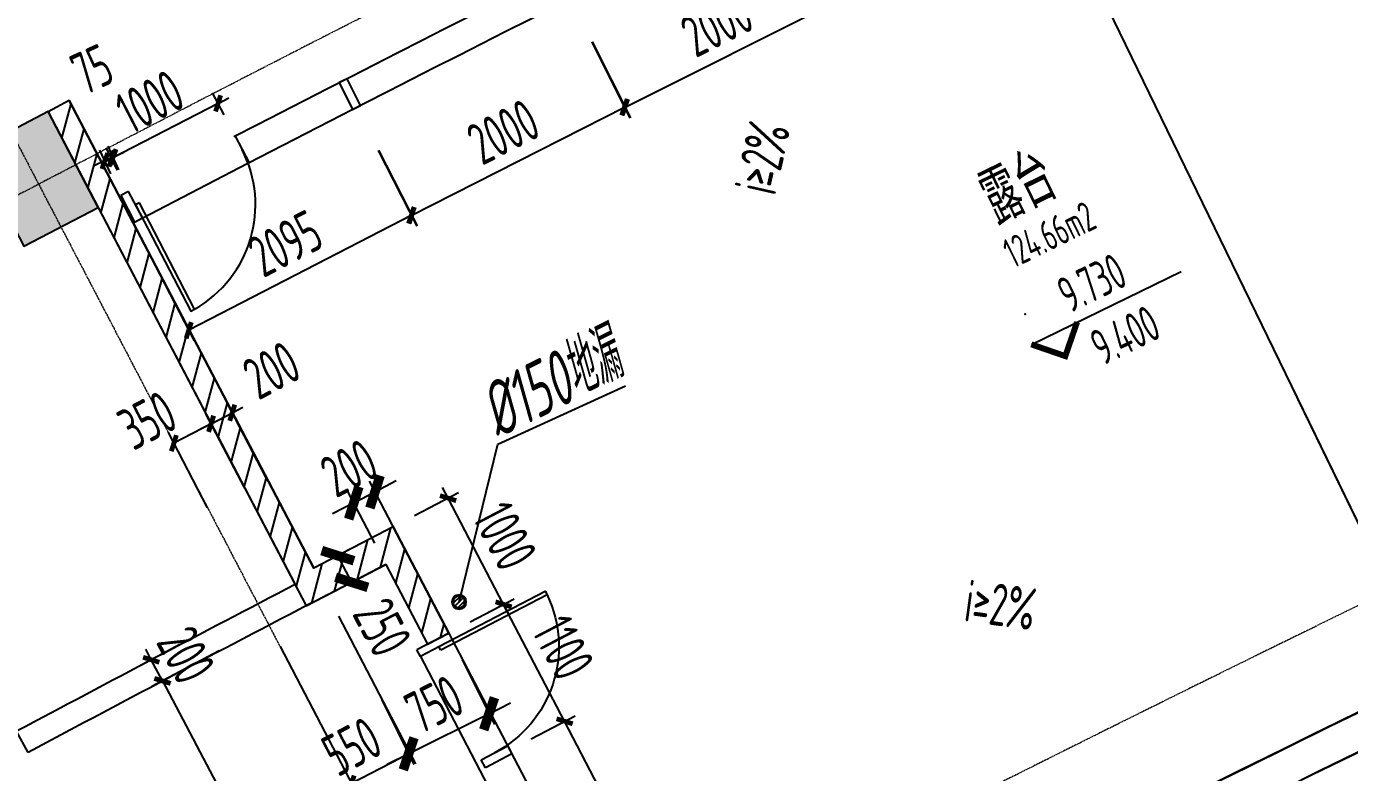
# Model space of a CAD drawing. Header units: millimetres. Extents: x 0 to 12110233, y -6694180 to 0.
# Drawn here: x 11638928 to 11649967, y -6431678 to -6425457 of the extents above; entities that cross this region are included whole.
import ezdxf
from ezdxf.enums import TextEntityAlignment as Align

# ---------------------------------------------------------------- set-up
doc = ezdxf.new("R2010")
doc.units = ezdxf.units.MM
doc.header["$LTSCALE"] = 10
doc.linetypes.add('A1-RG-AXIS-3~4F$0$CENTER', pattern=[50.8, 31.75, -6.35, 6.35, -6.35])
for name, color, linetype in [('A1-RD-3F$0$A-DIMS-1：100', 1, 'Continuous'), ('A1-RD-3F$0$A-DOOR', 32, 'Continuous'), ('A1-RD-3F$0$A-GLAX', 140, 'Continuous'), ('A1-RD-3F$0$A-GLAZ', 140, 'Continuous'), ('A1-RD-3F$0$A-louban', 5, 'Continuous'), ('A1-RG-AXIS-3~4F$0$A-COLU-HATH', 8, 'Continuous'), ('A1-RG-AXIS-3~4F$0$A-COLUMN', 7, 'Continuous'), ('A1-RG-AXIS-3~4F$0$A2-RG-AXIS-150$0$A-DIMS-100', 1, 'Continuous'), ('A1-RI-F3$0$0P-DR-E', 210, 'Continuous'), ('A1-RI-F3$0$A-DIMS-1：100', 1, 'Continuous'), ('A1-RI-F3$0$A-DOOR', 32, 'Continuous'), ('A1-RI-F3$0$A-EVAC1', 5, 'Continuous'), ('A1-RI-F3$0$A-GLAX', 140, 'Continuous'), ('A1-RI-F3$0$A-HATH', 8, 'Continuous'), ('A1-RI-F3$0$A-SYMB', 4, 'Continuous'), ('A1-RI-F3$0$A-SYMB-AREA', 4, 'Continuous'), ('A1-RI-F3$0$A-SYMB-NAME', 4, 'Continuous'), ('A1-RI-F3$0$A-SYMB-STRS', 1, 'Continuous'), ('A1-RI-F3$0$A-TEXT', 4, 'Continuous'), ('A1-RI-F3$0$A-TEXT1', 4, 'Continuous'), ('A1-RI-F3$0$A-WALL', 7, 'Continuous'), ('A1-RI-F3$0$A1-RI-F3$0$A-DETL-PEN1', 245, 'Continuous'), ('A1-RI-F3$0$A1-RI-F3$0$A-DETL-PEN2', 233, 'Continuous'), ('A1-RI-F3$0$Crescent canopy$0$A-DETL-PEN1', 245, 'Continuous'), ('A1-RI-F3$0$Crescent canopy$0$A-DETL-PEN2', 233, 'Continuous')]:
    doc.layers.add(name, color=color, linetype=linetype)
doc.layers.add('A1-RG-AXIS-3~4F$0$A-GRID', color=1, linetype='A1-RG-AXIS-3~4F$0$CENTER', lineweight=9)
doc.layers.add('A1-RI-F3$0$A-X-PLOT', color=7, linetype='Continuous', plot=False)
doc.styles.add('A1-RD-3F$0$XD2008', font='xd-hzs.shx', dxfattribs={"width": 0.7, "bigfont": 'xd-hztxt.shx'})
doc.styles.add('A1-RG-AXIS-3~4F$0$A2-RG-AXIS-150$0$XD2008', font='romans.shx', dxfattribs={"width": 0.7})
doc.styles.add('A1-RI-F3$0$ECADI', font='gbeitc.shx', dxfattribs={"width": 0.7, "bigfont": 'gbcbig.shx'})
doc.styles.add('A1-RI-F3$0$XD2008', font='xd-hzs.shx', dxfattribs={"width": 0.7, "bigfont": 'xd-hztxt.shx'})
doc.dimstyles.new('A1-RD-3F$0$XD100$0', dxfattribs={"dimscale": 100, "dimtxt": 3.5, "dimasz": 1, "dimexe": 1, "dimexo": 2, "dimgap": 1, "dimtad": 1, "dimdec": 0, "dimdsep": 46, "dimtxsty": 'A1-RD-3F$0$XD2008', "dimblk1": 'A1-RD-3F$0$_ArchTick', "dimblk2": 'A1-RD-3F$0$_ArchTick', "dimsah": 1, "dimcen": 2.5, "dimclrd": 1, "dimclre": 1, "dimclrt": 4, "dimaunit": 1, "dimadec": 0, "dimazin": 0, "dimtfac": 1, "dimtdec": 0, "dimtix": 1, "dimtmove": 2, "dimatfit": 3, "dimfxl": 0, "dimtolj": 1, "dimtzin": 0, "dimarcsym": 0})
doc.dimstyles.new('A1-RG-AXIS-3~4F$0$A2-RG-AXIS-150$0$XD100', dxfattribs={"dimscale": 100, "dimtxt": 5.5, "dimasz": 1.5, "dimexe": 1, "dimexo": 2, "dimgap": 0.5, "dimtad": 1, "dimdec": 0, "dimdsep": 46, "dimtxsty": 'A1-RG-AXIS-3~4F$0$A2-RG-AXIS-150$0$XD2008', "dimblk": 'A1-RG-AXIS-3~4F$0$A2-RG-AXIS-150$0$_ArchTick', "dimcen": 2.5, "dimclrt": 4, "dimaunit": 1, "dimadec": 3, "dimazin": 0, "dimtfac": 1, "dimtdec": 0, "dimtix": 1, "dimtmove": 0, "dimatfit": 3, "dimfxl": 0, "dimtolj": 1, "dimtzin": 0, "dimarcsym": 0})
doc.dimstyles.new('A1-RI-F3$0$XD100$0', dxfattribs={"dimscale": 100, "dimtxt": 3.5, "dimasz": 2, "dimexe": 1, "dimexo": 2, "dimgap": 1, "dimtad": 1, "dimdec": 0, "dimdsep": 46, "dimtxsty": 'A1-RI-F3$0$XD2008', "dimblk1": 'A1-RI-F3$0$_ArchTick', "dimblk2": 'A1-RI-F3$0$_ArchTick', "dimsah": 1, "dimcen": 2.5, "dimclrd": 1, "dimclre": 1, "dimclrt": 4, "dimaunit": 1, "dimadec": 0, "dimazin": 0, "dimtfac": 1, "dimtdec": 0, "dimtix": 1, "dimtmove": 2, "dimatfit": 3, "dimfxl": 0, "dimtolj": 1, "dimtzin": 0, "dimarcsym": 0})

# ---------------------------------------------------------------- blocks, each defined once
blk = doc.blocks.new('A1-RD-3F$0$chuangkuang')
at = {"linetype": 'ByBlock'}
for p, q in [((11593433, -6456040), (11593631, -6455887)), ((11593677, -6455946), (11593479, -6456099)), ((11593631, -6455887), (11593677, -6455946)), ((11593479, -6456099), (11593433, -6456040))]:
    blk.add_line(p, q, dxfattribs=at)
blk = doc.blocks.new('A1-RD-3F$0$_ArchTick')
at = {"color": 0, "linetype": 'ByBlock', "const_width": 0.4}
blk.add_lwpolyline([(-0.5, -0.5), (0.5, 0.5)], dxfattribs=at)
blk = doc.blocks.new('*D614')
at = {"layer": 'A1-RD-3F$0$A-DIMS-1：100', "color": 1, "linetype": 'ByBlock', "lineweight": -2}
for p, q in [((11643138, -6431397), (11643507, -6431205)), ((11644391, -6433112), (11643418, -6431251)), ((11644111, -6433259), (11644479, -6433066))]:
    blk.add_line(p, q, dxfattribs=at)
at = {"layer": 'A1-RD-3F$0$A-DIMS-1：100', "color": 1, "linetype": 'ByBlock', "lineweight": -2, "xscale": 100, "yscale": 100, "zscale": 100}
for p, rotation in [((11643418, -6431251), 117.5840627121369), ((11644391, -6433112), 297.5840627121369)]:
    blk.add_blockref('A1-RD-3F$0$_ArchTick', p, dxfattribs=dict(at, rotation=rotation))
at = {"layer": 'A1-RD-3F$0$A-DIMS-1：100', "color": 4, "linetype": 'ByBlock', "insert": (11644148, -6432054), "char_height": 350, "attachment_point": 5, "rotation": 297.5841, "style": 'A1-RD-3F$0$XD2008'}
blk.add_mtext('\\A1;2100', dxfattribs=at)
blk = doc.blocks.new('A1-RD-3F$0$A-X-D2-60$0$d1000')
at = {"layer": 'A1-RD-3F$0$A-DOOR'}
blk.add_lwpolyline([(1257258, 175907), (1257258, 175942), (1256258, 175942), (1256258, 175907)], close=True, dxfattribs=at)
blk.add_arc((1257258, 175942), 1000, 182.0058, 269.9549, dxfattribs=at)
blk = doc.blocks.new('*D596')
at = {"layer": 'A1-RD-3F$0$A-DIMS-1：100', "color": 1, "linetype": 'ByBlock', "lineweight": -2}
for p, q in [((11642629, -6430422), (11642998, -6430230)), ((11643418, -6431251), (11642909, -6430276)), ((11643138, -6431397), (11643507, -6431205))]:
    blk.add_line(p, q, dxfattribs=at)
at = {"layer": 'A1-RD-3F$0$A-DIMS-1：100', "color": 1, "linetype": 'ByBlock', "lineweight": -2, "xscale": 100, "yscale": 100, "zscale": 100}
for p, rotation in [((11642909, -6430276), 117.5837927555243), ((11643418, -6431251), 297.5837927555243)]:
    blk.add_blockref('A1-RD-3F$0$_ArchTick', p, dxfattribs=dict(at, rotation=rotation))
at = {"layer": 'A1-RD-3F$0$A-DIMS-1：100', "color": 4, "linetype": 'ByBlock', "insert": (11643407, -6430636), "char_height": 350, "attachment_point": 5, "rotation": 297.5838, "style": 'A1-RD-3F$0$XD2008'}
blk.add_mtext('\\A1;1100', dxfattribs=at)
blk = doc.blocks.new('*D681')
at = {"layer": 'A1-RD-3F$0$A-DIMS-1：100', "color": 1, "linetype": 'ByBlock', "lineweight": -2}
for p, q in [((11642166, -6429536), (11642534, -6429344)), ((11642446, -6429390), (11642400, -6429301)), ((11642909, -6430276), (11642446, -6429390)), ((11642629, -6430422), (11642998, -6430230)), ((11642909, -6430276), (11642955, -6430365))]:
    blk.add_line(p, q, dxfattribs=at)
at = {"layer": 'A1-RD-3F$0$A-DIMS-1：100', "color": 1, "linetype": 'ByBlock', "lineweight": -2, "xscale": 100, "yscale": 100, "zscale": 100}
for p, rotation in [((11642446, -6429390), 297.5834157066719), ((11642909, -6430276), 117.5834157066719)]:
    blk.add_blockref('A1-RD-3F$0$_ArchTick', p, dxfattribs=dict(at, rotation=rotation))
at = {"layer": 'A1-RD-3F$0$A-DIMS-1：100', "color": 4, "linetype": 'ByBlock', "insert": (11642921, -6429706), "char_height": 350, "attachment_point": 5, "rotation": 297.5834, "style": 'A1-RD-3F$0$XD2008'}
blk.add_mtext('\\A1;1000', dxfattribs=at)
blk = doc.blocks.new('A1-RI-F3$0$A-X-D2-60$0$d1000')
at = {"layer": 'A1-RI-F3$0$A-DOOR'}
blk.add_lwpolyline([(1257258, 175907), (1257258, 175942), (1256258, 175942), (1256258, 175907)], close=True, dxfattribs=at)
blk.add_arc((1257258, 175942), 1000, 182.0058, 269.9549, dxfattribs=at)
blk = doc.blocks.new('A1-RI-F3$0$5erhfh')
at = {"layer": 'A1-RI-F3$0$A-SYMB-AREA', "style": 'A1-RI-F3$0$ECADI', "width": 0.7}
blk.add_attdef('340M2', text='', height=2.5, dxfattribs=at).set_placement((0, 1.25), align=Align.MIDDLE_LEFT)
at = {"layer": 'A1-RI-F3$0$A-SYMB-NAME', "style": 'A1-RI-F3$0$ECADI', "width": 0.7}
blk.add_attdef('CHINESENAME', (-12.29, 3.09), '', height=4.5, dxfattribs=at)
blk = doc.blocks.new('A1-RI-F3$0$ECADI-TAG-HGHT（国标）')
at = {"color": 1}
blk.add_line((-2.12, 2.12), (11.77, 2.12), dxfattribs=at)
at = {"color": 1, "const_width": 0.5}
blk.add_lwpolyline([(-2.12, 2.12), (0, 0), (2.12, 2.12)], dxfattribs=at)
at = {"color": 1}
blk.add_point((-1.48, 4.6), dxfattribs=at)
at = {"style": 'A1-RI-F3$0$XD2008', "width": 0.7}
blk.add_attdef('FL', text='', height=3, dxfattribs=at).set_placement((-2.69, 2.97), align=Align.RIGHT)
for tag, p in [('F.F.L.', (2.28, 2.97)), ('T.O.S.', (2.28, -1.1))]:
    blk.add_attdef(tag, p, '', height=3, dxfattribs=at)
blk = doc.blocks.new('A1-RI-F3$0$_ArchTick')
at = {"color": 0, "linetype": 'ByBlock', "const_width": 0.4}
blk.add_lwpolyline([(-0.5, -0.5), (0.5, 0.5)], dxfattribs=at)
blk = doc.blocks.new('*D246')
at = {"layer": 'A1-RI-F3$0$A-DIMS-1：100', "color": 1, "linetype": 'ByBlock', "lineweight": -2}
for p, q in [((11641532, -6430374), (11642175, -6431605)), ((11641044, -6430628), (11641687, -6431860)), ((11642129, -6431516), (11641641, -6431771))]:
    blk.add_line(p, q, dxfattribs=at)
at = {"layer": 'A1-RI-F3$0$A-DIMS-1：100', "color": 1, "linetype": 'ByBlock', "lineweight": -2, "xscale": 100, "yscale": 100, "zscale": 100}
for p, rotation in [((11642129, -6431516), 27.58412338686174), ((11641641, -6431771), 207.5841233868617)]:
    blk.add_blockref('A1-RI-F3$0$_ArchTick', p, dxfattribs=dict(at, rotation=rotation))
at = {"layer": 'A1-RI-F3$0$A-DIMS-1：100', "color": 4, "linetype": 'ByBlock', "insert": (11641643, -6431461), "char_height": 350, "attachment_point": 5, "rotation": 27.5841, "style": 'A1-RI-F3$0$XD2008'}
blk.add_mtext('\\A1;550', dxfattribs=at)
blk = doc.blocks.new('*D247')
at = {"layer": 'A1-RI-F3$0$A-DIMS-1：100', "color": 1, "linetype": 'ByBlock', "lineweight": -2}
for p, q in [((11640749, -6429308), (11640422, -6428682)), ((11640468, -6428770), (11640645, -6428678)), ((11640926, -6429215), (11640599, -6428589)), ((11640645, -6428678), (11640734, -6428631)), ((11640468, -6428770), (11640379, -6428816))]:
    blk.add_line(p, q, dxfattribs=at)
at = {"layer": 'A1-RI-F3$0$A-DIMS-1：100', "color": 1, "linetype": 'ByBlock', "lineweight": -2, "xscale": 100, "yscale": 100, "zscale": 100}
for p, rotation in [((11640645, -6428678), 207.5841233870957), ((11640468, -6428770), 27.58412338709572)]:
    blk.add_blockref('A1-RI-F3$0$_ArchTick', p, dxfattribs=dict(at, rotation=rotation))
at = {"layer": 'A1-RI-F3$0$A-DIMS-1：100', "color": 4, "linetype": 'ByBlock', "insert": (11640973, -6428323), "char_height": 350, "attachment_point": 5, "rotation": 27.5841, "style": 'A1-RI-F3$0$XD2008'}
blk.add_mtext('\\A1;200', dxfattribs=at)
blk = doc.blocks.new('*D248')
at = {"layer": 'A1-RI-F3$0$A-DIMS-1：100', "color": 1, "linetype": 'ByBlock', "lineweight": -2}
for p, q in [((11640749, -6429308), (11640422, -6428681)), ((11640469, -6428770), (11640158, -6428932)), ((11640439, -6429470), (11640112, -6428843))]:
    blk.add_line(p, q, dxfattribs=at)
at = {"layer": 'A1-RI-F3$0$A-DIMS-1：100', "color": 1, "linetype": 'ByBlock', "lineweight": -2, "xscale": 100, "yscale": 100, "zscale": 100}
for p, rotation in [((11640469, -6428770), 27.55044827784491), ((11640158, -6428932), 207.5504482778449)]:
    blk.add_blockref('A1-RI-F3$0$_ArchTick', p, dxfattribs=dict(at, rotation=rotation))
at = {"layer": 'A1-RI-F3$0$A-DIMS-1：100', "color": 4, "linetype": 'ByBlock', "insert": (11639936, -6428741), "char_height": 350, "attachment_point": 5, "rotation": 27.5504, "style": 'A1-RI-F3$0$XD2008'}
blk.add_mtext('\\A1;350', dxfattribs=at)
blk = doc.blocks.new('*D268')
at = {"layer": 'A1-RI-F3$0$A-DIMS-1：100', "color": 1, "linetype": 'ByBlock', "lineweight": -2}
for p, q in [((11640537, -6430664), (11639975, -6430961)), ((11640063, -6430914), (11641907, -6434407)), ((11642382, -6434157), (11641819, -6434454))]:
    blk.add_line(p, q, dxfattribs=at)
at = {"layer": 'A1-RI-F3$0$A-DIMS-1：100', "color": 1, "linetype": 'ByBlock', "lineweight": -2, "xscale": 100, "yscale": 100, "zscale": 100}
for p, rotation in [((11640063, -6430914), 117.8380140557214), ((11641907, -6434407), 297.8380140557214)]:
    blk.add_blockref('A1-RI-F3$0$_ArchTick', p, dxfattribs=dict(at, rotation=rotation))
at = {"layer": 'A1-RI-F3$0$A-DIMS-1：100', "color": 4, "linetype": 'ByBlock', "insert": (11641228, -6432532), "char_height": 350, "attachment_point": 5, "rotation": 297.838, "style": 'A1-RI-F3$0$XD2008'}
blk.add_mtext('\\A1;3950', dxfattribs=at)
blk = doc.blocks.new('*D269')
at = {"layer": 'A1-RI-F3$0$A-DIMS-1：100', "color": 1, "linetype": 'ByBlock', "lineweight": -2}
for p, q in [((11640207, -6430612), (11639881, -6430785)), ((11639969, -6430738), (11639923, -6430650)), ((11640063, -6430915), (11639969, -6430738)), ((11640301, -6430789), (11639975, -6430962)), ((11640063, -6430915), (11640110, -6431003))]:
    blk.add_line(p, q, dxfattribs=at)
at = {"layer": 'A1-RI-F3$0$A-DIMS-1：100', "color": 1, "linetype": 'ByBlock', "lineweight": -2, "xscale": 100, "yscale": 100, "zscale": 100}
for p, rotation in [((11639969, -6430738), 297.8895704363046), ((11640063, -6430915), 117.8895704363046)]:
    blk.add_blockref('A1-RI-F3$0$_ArchTick', p, dxfattribs=dict(at, rotation=rotation))
at = {"layer": 'A1-RI-F3$0$A-DIMS-1：100', "color": 4, "linetype": 'ByBlock', "insert": (11640259, -6430698), "char_height": 350, "attachment_point": 5, "rotation": 297.8896, "style": 'A1-RI-F3$0$XD2008'}
blk.add_mtext('\\A1;200', dxfattribs=at)
blk = doc.blocks.new('A1-RI-F3$0$chuangkuang')
at = {"layer": 'A1-RI-F3$0$A-X-PLOT', "linetype": 'ByBlock'}
for p, q in [((11593433, -6456040), (11593631, -6455887)), ((11593677, -6455946), (11593479, -6456099)), ((11593631, -6455887), (11593677, -6455946)), ((11593479, -6456099), (11593433, -6456040))]:
    blk.add_line(p, q, dxfattribs=at)
blk = doc.blocks.new('*D430')
at = {"layer": 'A1-RI-F3$0$A-DIMS-1：100', "color": 1, "linetype": 'ByBlock', "lineweight": -2}
for p, q in [((11641864, -6426489), (11642189, -6427119)), ((11642143, -6427030), (11640282, -6427990)), ((11640003, -6427449), (11640328, -6428079))]:
    blk.add_line(p, q, dxfattribs=at)
at = {"layer": 'A1-RI-F3$0$A-DIMS-1：100', "color": 1, "linetype": 'ByBlock', "lineweight": -2, "xscale": 100, "yscale": 100, "zscale": 100}
for p, rotation in [((11642143, -6427030), 27.28568998082129), ((11640282, -6427990), 207.2856899808213)]:
    blk.add_blockref('A1-RI-F3$0$_ArchTick', p, dxfattribs=dict(at, rotation=rotation))
at = {"layer": 'A1-RI-F3$0$A-DIMS-1：100', "color": 4, "linetype": 'ByBlock', "insert": (11641087, -6427266), "char_height": 350, "attachment_point": 5, "rotation": 27.2857, "style": 'A1-RI-F3$0$XD2008'}
blk.add_mtext('\\A1;2095', dxfattribs=at)
blk = doc.blocks.new('*D431')
at = {"layer": 'A1-RI-F3$0$A-DIMS-1：100', "color": 1, "linetype": 'ByBlock', "lineweight": -2}
for p, q in [((11643647, -6425585), (11643968, -6426218)), ((11642138, -6427033), (11643922, -6426128)), ((11641863, -6426490), (11642184, -6427122))]:
    blk.add_line(p, q, dxfattribs=at)
at = {"layer": 'A1-RI-F3$0$A-DIMS-1：100', "color": 1, "linetype": 'ByBlock', "lineweight": -2, "xscale": 100, "yscale": 100, "zscale": 100}
for p, rotation in [((11643922, -6426128), 26.89163011358937), ((11642138, -6427033), 206.8916301135894)]:
    blk.add_blockref('A1-RI-F3$0$_ArchTick', p, dxfattribs=dict(at, rotation=rotation))
at = {"layer": 'A1-RI-F3$0$A-DIMS-1：100', "color": 4, "linetype": 'ByBlock', "insert": (11642906, -6426335), "char_height": 350, "attachment_point": 5, "rotation": 26.8916, "style": 'A1-RI-F3$0$XD2008'}
blk.add_mtext('\\A1;2000', dxfattribs=at)
blk = doc.blocks.new('*D432')
at = {"layer": 'A1-RI-F3$0$A-DIMS-1：100', "color": 1, "linetype": 'ByBlock', "lineweight": -2}
for p, q in [((11645435, -6424693), (11645752, -6425327)), ((11643917, -6426131), (11645707, -6425238)), ((11643646, -6425586), (11643962, -6426220))]:
    blk.add_line(p, q, dxfattribs=at)
at = {"layer": 'A1-RI-F3$0$A-DIMS-1：100', "color": 1, "linetype": 'ByBlock', "lineweight": -2, "xscale": 100, "yscale": 100, "zscale": 100}
for p, rotation in [((11645707, -6425238), 26.51038435676465), ((11643917, -6426131), 206.5103843567647)]:
    blk.add_blockref('A1-RI-F3$0$_ArchTick', p, dxfattribs=dict(at, rotation=rotation))
at = {"layer": 'A1-RI-F3$0$A-DIMS-1：100', "color": 4, "linetype": 'ByBlock', "insert": (11644690, -6425438), "char_height": 350, "attachment_point": 5, "rotation": 26.5104, "style": 'A1-RI-F3$0$XD2008'}
blk.add_mtext('\\A1;2000', dxfattribs=at)
blk = doc.blocks.new('*D434')
at = {"layer": 'A1-RI-F3$0$A-DIMS-1：100', "color": 1, "linetype": 'ByBlock', "lineweight": -2}
for p, q in [((11640577, -6426194), (11640481, -6426009)), ((11640527, -6426098), (11639639, -6426558)), ((11640527, -6426098), (11640616, -6426052)), ((11639689, -6426654), (11639593, -6426469)), ((11639639, -6426558), (11639551, -6426604))]:
    blk.add_line(p, q, dxfattribs=at)
at = {"layer": 'A1-RI-F3$0$A-DIMS-1：100', "color": 1, "linetype": 'ByBlock', "lineweight": -2, "xscale": 100, "yscale": 100, "zscale": 100}
for p, rotation in [((11640527, -6426098), 207.3696840333256), ((11639639, -6426558), 27.3696840333256)]:
    blk.add_blockref('A1-RI-F3$0$_ArchTick', p, dxfattribs=dict(at, rotation=rotation))
at = {"layer": 'A1-RI-F3$0$A-DIMS-1：100', "color": 4, "linetype": 'ByBlock', "insert": (11639957, -6426084), "char_height": 350, "attachment_point": 5, "rotation": 27.3697, "style": 'A1-RI-F3$0$XD2008'}
blk.add_mtext('\\A1;1000', dxfattribs=at)
blk = doc.blocks.new('*D439')
at = {"layer": 'A1-RI-F3$0$A-DIMS-1：100', "color": 1, "linetype": 'ByBlock', "lineweight": -2}
for p, q in [((11639631, -6426685), (11639541, -6426487)), ((11639700, -6426653), (11639609, -6426455)), ((11639582, -6426578), (11639491, -6426619)), ((11639651, -6426546), (11639582, -6426578)), ((11639651, -6426546), (11639741, -6426505))]:
    blk.add_line(p, q, dxfattribs=at)
at = {"layer": 'A1-RI-F3$0$A-DIMS-1：100', "color": 1, "linetype": 'ByBlock', "lineweight": -2, "xscale": 100, "yscale": 100, "zscale": 100}
for p, rotation in [((11639582, -6426578), 24.61904235563097), ((11639651, -6426546), 204.619042355631)]:
    blk.add_blockref('A1-RI-F3$0$_ArchTick', p, dxfattribs=dict(at, rotation=rotation))
at = {"layer": 'A1-RI-F3$0$A-DIMS-1：100', "color": 4, "linetype": 'ByBlock', "insert": (11639475, -6425813), "char_height": 350, "attachment_point": 5, "rotation": 24.619, "style": 'A1-RI-F3$0$XD2008'}
blk.add_mtext('\\A1;75', dxfattribs=at)
blk = doc.blocks.new('A1-RG-AXIS-3~4F$0$A2-RG-AXIS-150$0$_ArchTick')
at = {"color": 0, "linetype": 'ByBlock', "const_width": 0.4}
blk.add_lwpolyline([(-0.5, -0.5), (0.5, 0.5)], dxfattribs=at)
blk = doc.blocks.new('*D711')
at = {"layer": 'A1-RG-AXIS-3~4F$0$A2-RG-AXIS-150$0$A-DIMS-100', "color": 0, "lineweight": -2, "ltscale": 3}
for p, q in [((11670910, -6387267), (11670916, -6387284)), ((11580897, -6435951), (11580908, -6435965))]:
    blk.add_line(p, q, dxfattribs=at)
blk.add_arc((11778732, -6694179), 325182, 109.35703, 127.45663, dxfattribs=at)
at = {"layer": 'A1-RG-AXIS-3~4F$0$A2-RG-AXIS-150$0$A-DIMS-100', "color": 0, "lineweight": -2, "ltscale": 3, "xscale": 150, "yscale": 150, "zscale": 150}
for p, rotation in [((11670949, -6387378), 19.35703132825471), ((11580969, -6436044), 217.4566338573137)]:
    blk.add_blockref('A1-RG-AXIS-3~4F$0$A2-RG-AXIS-150$0$_ArchTick', p, dxfattribs=dict(at, rotation=rotation))
at = {"layer": 'A1-RG-AXIS-3~4F$0$A2-RG-AXIS-150$0$A-DIMS-100', "color": 4, "ltscale": 3, "insert": (11623903, -6407911), "char_height": 375, "attachment_point": 5, "rotation": 28.4068, "style": 'A1-RG-AXIS-3~4F$0$A2-RG-AXIS-150$0$XD2008'}
blk.add_mtext('\\A1;18°5\'59"', dxfattribs=at)
blk = doc.blocks.new('A1-RG-AXIS-3~4F$0$colu')
at = {"layer": 'A1-RG-AXIS-3~4F$0$A-COLU-HATH', "linetype": 'ByBlock'}
h = blk.add_hatch(color=256, dxfattribs=at)
h.paths.add_polyline_path([(11645506, -6407138), (11645842, -6407864), (11645388, -6408074), (11645053, -6407348)])
h.paths.add_polyline_path([(11672567, -6404095), (11672841, -6404846), (11673311, -6404675), (11673037, -6403924)])
h.paths.add_polyline_path([(11669749, -6396288), (11670092, -6397229), (11670562, -6397058), (11670219, -6396117)])
h.paths.add_polyline_path([(11648218, -6414201), (11648554, -6414927), (11649008, -6414718), (11648672, -6413991)])
h.paths.add_polyline_path([(11630302, -6423285), (11630693, -6423983), (11631129, -6423739), (11630739, -6423040)])
h.paths.add_polyline_path([(11626248, -6416039), (11626639, -6416737), (11627075, -6416493), (11626684, -6415795)])
h.paths.add_polyline_path([(11604911, -6438704), (11605417, -6439448), (11605996, -6439055), (11605490, -6438311)])
h.paths.add_polyline_path([(11612319, -6433818), (11612802, -6434577), (11613393, -6434200), (11612909, -6433442)])
h.paths.add_polyline_path([(11678236, -6409178), (11678568, -6410121), (11679228, -6409889), (11678897, -6408946)])
h.paths.add_polyline_path([(11591264, -6433839), (11591159, -6433557), (11590222, -6433908), (11590400, -6434382)])
h.paths.add_polyline_path([(11582706, -6437301), (11582516, -6436795), (11581580, -6437146), (11581700, -6437471)])
h.paths.add_polyline_path([(11606395, -6455924), (11606921, -6456654), (11607489, -6456244), (11606962, -6455514)])
h.paths.add_polyline_path([(11613307, -6451074), (11613812, -6451818), (11614392, -6451425), (11613886, -6450680)])
h.paths.add_polyline_path([(11620356, -6446424), (11620839, -6447183), (11621430, -6446806), (11620946, -6446047)])
h.paths.add_polyline_path([(11627535, -6441978), (11627997, -6442751), (11628598, -6442392), (11628136, -6441619)])
h.paths.add_polyline_path([(11634839, -6437741), (11635279, -6438526), (11635889, -6438184), (11635450, -6437399)])
h.paths.add_polyline_path([(11642262, -6433715), (11642678, -6434512), (11643299, -6434188), (11642882, -6433391)])
h.paths.add_polyline_path([(11657439, -6426310), (11657809, -6427131), (11658447, -6426843), (11658077, -6426022)])
h.paths.add_polyline_path([(11665180, -6422938), (11665527, -6423769), (11666173, -6423499), (11665826, -6422668)])
h.paths.add_polyline_path([(11673015, -6419789), (11673338, -6420629), (11673991, -6420379), (11673669, -6419538)])
h.paths.add_polyline_path([(11675949, -6402668), (11676281, -6403611), (11676941, -6403379), (11676610, -6402436)])
h.paths.add_polyline_path([(11632163, -6412872), (11631542, -6413196), (11632283, -6414615), (11632904, -6414290)])
h.paths.add_polyline_path([(11648553, -6404923), (11647915, -6405211), (11648573, -6406669), (11649211, -6406381)])
h.paths.add_polyline_path([(11590472, -6449024), (11591080, -6449817), (11591635, -6449392), (11591027, -6448598)])
h.paths.add_polyline_path([(11601626, -6449315), (11602153, -6450044), (11602720, -6449635), (11602194, -6448905)])
h.paths.add_polyline_path([(11597647, -6443800), (11598174, -6444530), (11598741, -6444120), (11598215, -6443391)])
h.paths.add_polyline_path([(11600306, -6431919), (11600812, -6432664), (11601391, -6432270), (11600885, -6431526)])
h.paths.add_polyline_path([(11615974, -6439552), (11616458, -6440311), (11617048, -6439934), (11616564, -6439175)])
h.paths.add_polyline_path([(11615655, -6422109), (11616117, -6422881), (11616718, -6422522), (11616256, -6421750)])
h.paths.add_polyline_path([(11619863, -6429147), (11620325, -6429919), (11620926, -6429560), (11620464, -6428788)])
h.paths.add_polyline_path([(11630859, -6430629), (11631299, -6431414), (11631910, -6431072), (11631470, -6430287)])
h.paths.add_polyline_path([(11627539, -6424694), (11627978, -6425480), (11628589, -6425138), (11628150, -6424353)])
h.paths.add_polyline_path([(11638488, -6426491), (11638905, -6427289), (11639525, -6426965), (11639108, -6426167)])
h.paths.add_polyline_path([(11646232, -6422575), (11646626, -6423384), (11647255, -6423078), (11646862, -6422268)])
h.paths.add_polyline_path([(11654086, -6418882), (11654456, -6419702), (11655094, -6419414), (11654724, -6418594)])
h.paths.add_polyline_path([(11659423, -6409141), (11659770, -6409971), (11660416, -6409702), (11660069, -6408871)])
h.paths.add_polyline_path([(11662042, -6415416), (11662388, -6416247), (11663034, -6415977), (11662688, -6415147)])
h.paths.add_polyline_path([(11670094, -6412181), (11670417, -6413021), (11671070, -6412770), (11670748, -6411930)])
edge = h.paths.add_edge_path()
edge.add_arc((11595249, -6454684), 425, 0, 360)
h.paths.add_polyline_path([(11585545, -6442594), (11586154, -6443388), (11586709, -6442962), (11586101, -6442168)])
h.paths.add_polyline_path([(11592849, -6437150), (11593376, -6437880), (11593943, -6437471), (11593417, -6436741)])
h.paths.add_polyline_path([(11608730, -6444330), (11609235, -6445075), (11609815, -6444682), (11609309, -6443937)])
h.paths.add_polyline_path([(11607910, -6426904), (11608394, -6427663), (11608984, -6427286), (11608500, -6426527)])
h.paths.add_polyline_path([(11623353, -6434983), (11623815, -6435756), (11624415, -6435396), (11623953, -6434624)])
h.paths.add_polyline_path([(11623535, -6417538), (11623974, -6418324), (11624585, -6417982), (11624146, -6417197)])
h.paths.add_polyline_path([(11635339, -6420464), (11635756, -6421262), (11636376, -6420938), (11635960, -6420140)])
h.paths.add_polyline_path([(11643258, -6416460), (11643651, -6417269), (11644281, -6416963), (11643887, -6416153)])
h.paths.add_polyline_path([(11651288, -6412684), (11651658, -6413504), (11652296, -6413216), (11651926, -6412396)])
h.paths.add_polyline_path([(11656266, -6401573), (11656651, -6402496), (11657297, -6402226), (11656912, -6401304)])
h.paths.add_polyline_path([(11664718, -6398177), (11665077, -6399111), (11665730, -6398860), (11665372, -6397926)])
h.paths.add_polyline_path([(11667657, -6405832), (11667980, -6406673), (11668633, -6406422), (11668311, -6405582)])
h.paths.add_polyline_path([(11673265, -6395025), (11673596, -6395969), (11674256, -6395737), (11673925, -6394793)])
edge = h.paths.add_edge_path()
edge.add_arc((11681417, -6417175), 425, 0, 360)
edge = h.paths.add_edge_path()
edge.add_arc((11600176, -6461115), 425, 0, 360)
edge = h.paths.add_edge_path()
edge.add_arc((11640554, -6410101), 425, 0, 360)
at = {"layer": 'A1-RG-AXIS-3~4F$0$A-COLUMN'}
blk.add_lwpolyline([(11638488, -6426491), (11638905, -6427289), (11639525, -6426965), (11639108, -6426167)], close=True, dxfattribs=at)
blk = doc.blocks.new('A1-RI-F3$0$A1RUODIANJIAN')
at = {"layer": 'A1-RI-F3$0$A-SYMB-NAME', "linetype": 'ByBlock', "style": 'A1-RI-F3$0$XD2008', "width": 0.7}
blk.add_attdef('A1RUODIANJIAN', (11587156, -6438427), '', height=350, dxfattribs=at)
blk = doc.blocks.new('A1-RI-F3$0$A1-RI-F3$0$CRESCENT')
at = {"layer": 'A1-RI-F3$0$A1-RI-F3$0$A-DETL-PEN1'}
for radius, start, end in [(291580, 107.79006, 130.53329), (291480, 107.79008, 130.53322), (290140, 107.79045, 130.53224), (290040, 107.79047, 130.53216)]:
    blk.add_arc((761388, 423551), radius, start, end, dxfattribs=at)
at = {"layer": 'A1-RI-F3$0$A1-RI-F3$0$A-DETL-PEN2'}
for centre, radius, start, end in [((761380, 423550), 288986, 105.8232, 130.74813), ((761380, 423550), 286271, 105.7964, 131.29161), ((761380, 423550), 285986, 105.79356, 131.34926), ((761382, 423563), 292477, 116.0169, 116.73138)]:
    blk.add_arc(centre, radius, start, end, dxfattribs=at)
blk = doc.blocks.new('A1-RI-F3$0$低漏')
at = {"layer": 'A1-RI-F3$0$0P-DR-E'}
for p, q in [((14458, 8571, 0), (14398, 8512, 0)), ((14481, 8558, 0), (14411, 8488, 0)), ((14494, 8534, 0), (14435, 8475, 0))]:
    blk.add_line(p, q, dxfattribs=at)
at = {"layer": 'A1-RI-F3$0$0P-DR-E', "extrusion": (0, 0, -1)}
for major_axis, start_param, end_param in [((-42.4, 42.4), 3.926991, 10.210176), ((34.8, 34.8), 2.35619449019234, 8.639379797371927)]:
    blk.add_ellipse((14446, 8523, 0), major_axis=major_axis, ratio=1, start_param=start_param, end_param=end_param, dxfattribs=at)
blk = doc.blocks.new('A1-RI-F3$0$地漏')
blk.add_blockref('A1-RI-F3$0$低漏', (-14446, -8523, 0))
blk = doc.blocks.new('A1-RI-F3$0$Crescent canopy$0$CRESCENT')
at = {"layer": 'A1-RI-F3$0$Crescent canopy$0$A-DETL-PEN1'}
for radius, start, end in [(291580, 107.79006, 130.53329), (291480, 107.79008, 130.53322), (290140, 107.79045, 130.53224), (290040, 107.79047, 130.53216)]:
    blk.add_arc((761388, 423551), radius, start, end, dxfattribs=at)
at = {"layer": 'A1-RI-F3$0$Crescent canopy$0$A-DETL-PEN2'}
blk.add_arc((761382, 423563), 292477, 116.0169, 116.73138, dxfattribs=at)
blk = doc.blocks.new('*D576')
at = {"layer": 'A1-RI-F3$0$A-WALL', "color": 1, "lineweight": -2}
for p, q in [((11642564, -6430738), (11642833, -6431277)), ((11641893, -6431073), (11642161, -6431612)), ((11642788, -6431188), (11642967, -6431098)), ((11642788, -6431188), (11642117, -6431522)), ((11642117, -6431522), (11641938, -6431612))]:
    blk.add_line(p, q, dxfattribs=at)
at = {"layer": 'A1-RI-F3$0$A-WALL', "color": 1, "lineweight": -2, "xscale": 200, "yscale": 200, "zscale": 200}
for p, rotation in [((11642788, -6431188), 206.5047580859677), ((11642117, -6431522), 26.50475808596771)]:
    blk.add_blockref('A1-RI-F3$0$_ArchTick', p, dxfattribs=dict(at, rotation=rotation))
at = {"layer": 'A1-RI-F3$0$A-WALL', "color": 4, "insert": (11642330, -6431109), "char_height": 350, "attachment_point": 5, "rotation": 26.5048, "style": 'A1-RI-F3$0$XD2008'}
blk.add_mtext('\\A1;750', dxfattribs=at)
blk = doc.blocks.new('*D577')
at = {"layer": 'A1-RI-F3$0$A-WALL', "color": 1, "lineweight": -2}
for p, q in [((11641836, -6429337), (11642013, -6429244)), ((11641835, -6429766), (11641613, -6429341)), ((11641659, -6429430), (11641836, -6429337)), ((11642012, -6429673), (11641790, -6429248)), ((11641659, -6429430), (11641482, -6429522))]:
    blk.add_line(p, q, dxfattribs=at)
at = {"layer": 'A1-RI-F3$0$A-WALL', "color": 1, "lineweight": -2, "xscale": 200, "yscale": 200, "zscale": 200}
for p, rotation in [((11641659, -6429430), 27.58345109062986), ((11641836, -6429337), 207.5834510906299)]:
    blk.add_blockref('A1-RI-F3$0$_ArchTick', p, dxfattribs=dict(at, rotation=rotation))
at = {"layer": 'A1-RI-F3$0$A-WALL', "color": 4, "insert": (11641620, -6429139), "char_height": 350, "attachment_point": 5, "rotation": 27.5835, "style": 'A1-RI-F3$0$XD2008'}
blk.add_mtext('\\A1;200', dxfattribs=at)
blk = doc.blocks.new('*D578')
at = {"layer": 'A1-RI-F3$0$A-WALL', "color": 1, "lineweight": -2}
for p, q in [((11641634, -6429814), (11641437, -6429917)), ((11641642, -6430092), (11641526, -6429870)), ((11641750, -6430035), (11641553, -6430138))]:
    blk.add_line(p, q, dxfattribs=at)
at = {"layer": 'A1-RI-F3$0$A-WALL', "color": 1, "lineweight": -2, "xscale": 200, "yscale": 200, "zscale": 200}
for p, rotation in [((11641526, -6429870), 117.5841233872207), ((11641642, -6430092), 297.5841233872207)]:
    blk.add_blockref('A1-RI-F3$0$_ArchTick', p, dxfattribs=dict(at, rotation=rotation))
at = {"layer": 'A1-RI-F3$0$A-WALL', "color": 4, "insert": (11641897, -6430467), "char_height": 350, "attachment_point": 5, "rotation": 297.5841, "style": 'A1-RI-F3$0$XD2008'}
blk.add_mtext('\\A1;250', dxfattribs=at)
blk = doc.blocks.new('A1-RD-3F')
at = {"linetype": 'ByBlock'}
for p, q in [((11641988.6, -6429628.7), (11641326.2, -6429974.7)), ((11641988.6, -6429628.7), (11642451.7, -6430515)), ((11641927.1, -6429942.9), (11641442, -6430196.3)), ((11641927.1, -6429942.9), (11642274.4, -6430607.6)), ((11642451.7, -6430515), (11642185.8, -6430653.9)), ((11642480.7, -6430570.6), (11642214.8, -6430709.6)), ((11642451.7, -6430515), (11642480.7, -6430570.6)), ((11642214.8, -6430709.6), (11642185.8, -6430653.9))]:
    blk.add_line(p, q, dxfattribs=at)
at = {"layer": 'A1-RD-3F$0$A-GLAX', "ltscale": 0.25}
for p, q in [((11642474.8, -6430559.3), (11644443.2, -6434327.1)), ((11642208.9, -6430698.2), (11644037.9, -6434199.1))]:
    blk.add_line(p, q, dxfattribs=at)
at = {"layer": 'A1-RD-3F$0$A-GLAZ', "ltscale": 0.25}
for radius, start, end in [(292500, 108.926088, 127.887577), (292800, 114.547716, 117.32969)]:
    blk.add_arc((11778731.9, -6694178.6), radius, start, end, dxfattribs=at)
at = {"layer": 'A1-RD-3F$0$A-louban'}
blk.add_lwpolyline([(11599156.3, -6462911.6, -0.0824084), (11683479, -6417305.5), (11680005, -6407185.2, 0.0013406), (11678467.4, -6407718.7)], format="xyb", dxfattribs=at)
at = {"linetype": 'ByBlock', "rotation": 349.7273584292014}
blk.add_blockref('A1-RD-3F$0$chuangkuang', (1386449.3, 1988464), dxfattribs=at)
at = {"layer": 'A1-RD-3F$0$A-DOOR', "xscale": -1, "rotation": 27.49563922675149}
blk.add_blockref('A1-RD-3F$0$A-X-D2-60$0$d1000', (12838844.8, -6006244.3), dxfattribs=at)
at = {"layer": 'A1-RD-3F$0$A-DIMS-1：100', "color": 3, "linetype": 'ByBlock'}
dim = blk.add_aligned_dim(p1=(11642451.7, -6430515), p2=(11641988.6, -6429628.7), distance=-515.9, dimstyle='A1-RD-3F$0$XD100$0', dxfattribs=at)
dim.commit()
dim.dimension.update_dxf_attribs({"geometry": '*D681', "text_midpoint": (11642921.1, -6429705.7)})
for p1, p2, picture, middle in [((11642961, -6431490), (11642451.7, -6430515), '*D596', (11643407.3, -6430636.3)), ((11643933.4, -6433351.2), (11642961, -6431490), '*D614', (11644148.1, -6432054.4))]:
    dim = blk.add_aligned_dim(p1=p1, p2=p2, distance=-515.8, dimstyle='A1-RD-3F$0$XD100$0', override={"dimasz": 1}, dxfattribs=at)
    dim.commit()
    dim.dimension.update_dxf_attribs({"geometry": picture, "text_midpoint": middle})
blk = doc.blocks.new('A1-RG-AXIS-3~4F')
at = {"layer": 'A1-RG-AXIS-3~4F$0$A-GRID', "linetype": 'A1-RG-AXIS-3~4F$0$CENTER', "ltscale": 0.05}
blk.add_lwpolyline([(11682866.1, -6392336.6, 0.1037295), (11569674.9, -6456283.6, 0.1037295)], format="xyb", dxfattribs=at)
for points in [[(11654465.7, -6438701.8), (11636267.7, -6401288.8)], [(11627916.4, -6405500.3), (11647181.2, -6442375.3)]]:
    blk.add_lwpolyline(points, dxfattribs=at)
at = {"layer": 'A1-RG-AXIS-3~4F$0$A-GRID', "ltscale": 0.05}
for points in [[(11690526.5, -6414141.6, 0.1045271), (11584753.6, -6473784.9, 0.1045271)], [(11691982.6, -6418505.7, 0.1046376), (11587756.3, -6477270.1)]]:
    blk.add_lwpolyline(points, format="xyb", dxfattribs=at)
at = {"layer": 'A1-RG-AXIS-3~4F$0$A-GRID', "linetype": 'A1-RG-AXIS-3~4F$0$CENTER', "ltscale": 0.05}
blk.add_arc((11778731.9, -6694178.6), 308600, 107.574373, 131.323037, dxfattribs=at)
at = {"layer": 'A1-RG-AXIS-3~4F$0$A-GRID', "ltscale": 0.05}
blk.add_arc((11778731.9, -6694178.6), 301700, 107.53359, 131.336201, dxfattribs=at)
at = {"layer": 'A1-RG-AXIS-3~4F$0$A-COLU-HATH', "linetype": 'ByBlock'}
blk.add_blockref('A1-RG-AXIS-3~4F$0$colu', (0, 0), dxfattribs=at)
at = {"layer": 'A1-RG-AXIS-3~4F$0$A2-RG-AXIS-150$0$A-DIMS-100', "ltscale": 3}
dim = blk.add_angular_dim_3p(base=(11639299.9, -6400406.2), center=(11778731.9, -6694178.6), p1=(11670976.3, -6387456), p2=(11581018.9, -6436109.7), dimstyle='A1-RG-AXIS-3~4F$0$A2-RG-AXIS-150$0$XD100', override={"dimtxt": 3.75, "dimadec": 4}, dxfattribs=at)
dim.commit()
dim.dimension.update_dxf_attribs({"geometry": '*D711', "text_midpoint": (11623903.2, -6407910.6)})
blk = doc.blocks.new('A1-RI-F3')
at = {"layer": 'A1-RI-F3$0$A-HATH'}
h = blk.add_hatch(dxfattribs=at)
h.set_pattern_fill('ANSI31', color=256, scale=50, angle=30, style=0)
h.paths.add_polyline_path([(11639108.3, -6426167.1), (11641261.6, -6430288.7), (11641927.1, -6429942.9), (11642274.4, -6430607.6), (11642451.7, -6430515), (11641988.6, -6429628.7), (11641326.2, -6429974.8), (11639285.7, -6426074.7)])
at = {"layer": 'A1-RI-F3$0$A-DOOR'}
blk.add_line((11640774.1, -6426599), (11639887.8, -6427062), dxfattribs=at)
at = {"layer": 'A1-RI-F3$0$A-EVAC1'}
blk.add_line((11647049.8, -6423455.4), (11650680.3, -6430919.5), dxfattribs=at)
at = {"layer": 'A1-RI-F3$0$A-GLAX', "ltscale": 0.25}
blk.add_line((11640669.1, -6426372.1), (11640784.9, -6426593.7), dxfattribs=at)
for radius in [301300.2, 301050.2]:
    blk.add_arc((11778731.9, -6694178.6), radius, 114.60277, 117.274604, dxfattribs=at)
at = {"layer": 'A1-RI-F3$0$A-SYMB'}
blk.add_lwpolyline([(11642537.5, -6430256.3), (11642861.3, -6428938.9), (11643925.9, -6428454.7)], dxfattribs=at)
at = {"layer": 'A1-RI-F3$0$A-SYMB-STRS'}
for points in [[(11645451.2, -6426009.6, 0, 0, 0), (11645060.5, -6427486.3, 80, 0, 0), (11644983.7, -6427776.4, 0, 0, 0)], [(11647628.4, -6430615.5, 0, 0, 0), (11646123.6, -6430352.5, 80, 0, 0), (11645828.1, -6430300.8, 0, 0, 0)]]:
    blk.add_lwpolyline(points, format="xyseb", dxfattribs=at)
at = {"layer": 'A1-RI-F3$0$A-WALL', "linetype": 'ByBlock'}
for p, q in [((11639285.7, -6426074.7), (11641326.2, -6429974.8)), ((11639108.3, -6426167.1), (11641169, -6430111.4)), ((11638941.1, -6431510.5), (11638846, -6431334.6))]:
    blk.add_line(p, q, dxfattribs=at)
blk.add_lwpolyline([(11639108.3, -6426167.1), (11641261.6, -6430288.7), (11641927.1, -6429942.9), (11642274.4, -6430607.6), (11642451.7, -6430515), (11641988.6, -6429628.7), (11641326.2, -6429974.8), (11639285.7, -6426074.7)], close=True, dxfattribs=at)
for radius, start, end in [(297750, 117.516773, 118.021971), (297550, 117.478216, 118.021713)]:
    blk.add_arc((11778731.9, -6694178.6), radius, start, end, dxfattribs=at)
for name, p in [('A1-RG-AXIS-3~4F', (0, 0)), ('A1-RI-F3$0$Crescent canopy$0$CRESCENT', (11017346, -7117715.9))]:
    blk.add_blockref(name, p)
at = {"color": 3, "linetype": 'ByBlock'}
blk.add_blockref('A1-RD-3F', (0, 0), dxfattribs=at)
at = {"linetype": 'ByBlock', "xscale": -1}
for p, rotation in [((24894320.2, -5750392.3), 333.8067322058785), ((24869547.9, -5395318.8), 335.3471326019242)]:
    blk.add_blockref('A1-RI-F3$0$chuangkuang', p, dxfattribs=dict(at, rotation=rotation))
at = {"layer": 'A1-RI-F3$0$0P-DR-E'}
blk.add_blockref('A1-RI-F3$0$地漏', (11642537.5, -6430256.3), dxfattribs=at)
at = {"layer": 'A1-RI-F3$0$A-DOOR', "rotation": 117.4544275897804}
blk.add_blockref('A1-RI-F3$0$A-X-D2-60$0$d1000', (12375615.8, -7461489.2), dxfattribs=at)
at = {"layer": 'A1-RI-F3$0$A-SYMB'}
ref = blk.add_blockref('A1-RI-F3$0$ECADI-TAG-HGHT（国标）', (11647595.5, -6428205.6), dxfattribs=dict(at, xscale=99.9999999998019, yscale=99.99999999980196, zscale=99.9999999998019, rotation=25.93870497501475))
ref.add_attrib('F.F.L.', '9.730', (11647630.7, -6427851.8), dxfattribs={"layer": '0', "height": 300, "rotation": 25.9387, "style": 'A1-RI-F3$0$XD2008', "width": 0.7})
ref.add_attrib('T.O.S.', '9.400', (11647906.5, -6428289.1), dxfattribs={"layer": '0', "height": 300, "rotation": 25.9387, "style": 'A1-RI-F3$0$XD2008', "width": 0.7})
at = {"layer": 'A1-RI-F3$0$A-SYMB-NAME', "linetype": 'ByBlock'}
ref = blk.add_blockref('A1-RI-F3$0$A1RUODIANJIAN', (7924131.8, 6296677.2), dxfattribs=dict(at, xscale=-1, rotation=77.24465404527342))
ref.add_attrib('A1RUODIANJIAN', 'i≥2%', (11645174.3, -6426877.3), dxfattribs={"linetype": 'ByBlock', "height": 350, "rotation": 77.24465, "style": 'A1-RI-F3$0$XD2008', "width": 0.7})
at = {"layer": 'A1-RI-F3$0$A-SYMB-NAME'}
ref = blk.add_blockref('A1-RI-F3$0$5erhfh', (11648271.3, -6426869.2), dxfattribs=dict(at, xscale=99.9999999998019, yscale=99.99999999980196, zscale=99.9999999998019, rotation=25.93870497501475))
ref.add_attrib('340M2', '124.66m2', (11647161.5, -6427477.2), dxfattribs={"layer": 'A1-RI-F3$0$A-SYMB-AREA', "height": 250, "rotation": 25.9387, "style": 'A1-RI-F3$0$XD2008', "width": 0.7})
ref.add_attrib('CHINESENAME', '露台', (11647030.9, -6427129.2), dxfattribs={"height": 450, "rotation": 25.9387, "style": 'A1-RI-F3$0$XD2008', "width": 0.7})
at = {"layer": 'A1-RI-F3$0$A-SYMB-NAME', "linetype": 'ByBlock'}
ref = blk.add_blockref('A1-RI-F3$0$A1RUODIANJIAN', (24005629.4, -1635327.3), dxfattribs=dict(at, xscale=-1, rotation=352.148531594849))
ref.add_attrib('A1RUODIANJIAN', 'i≥2%', (11646740.2, -6430413.8), dxfattribs={"linetype": 'ByBlock', "height": 350, "rotation": 352.14853, "style": 'A1-RI-F3$0$XD2008', "width": 0.7})
at = {"layer": 'A1-RI-F3$0$A-TEXT'}
ref = blk.add_blockref('A1-RI-F3$0$5erhfh', (11644099.2, -6428624.8), dxfattribs=dict(at, xscale=99.99999999941456, yscale=99.99999999941474, zscale=99.99999999941456, rotation=26.43021260691707))
ref.add_attrib('CHINESENAME', '%%c150地漏', (11642861, -6428895.5), dxfattribs={"layer": 'A1-RI-F3$0$A-SYMB-NAME', "height": 450, "rotation": 26.43021, "style": 'A1-RI-F3$0$ECADI', "width": 0.7})
at = {"layer": 'A1-RI-F3$0$Crescent canopy$0$A-DETL-PEN2'}
blk.add_blockref('A1-RI-F3$0$A1-RI-F3$0$CRESCENT', (11017346, -7117715.9), dxfattribs=at)
at = {"layer": 'A1-RI-F3$0$A-TEXT1', "style": 'A1-RI-F3$0$ECADI', "width": 0.7}
for tag, p in [('（-0.050）', (11743140.2, -6434229.8)), ('（结构标高）', (11749919, -6434229.8))]:
    blk.add_attdef(tag, p, '', height=321.4, dxfattribs=at)
at = {"layer": 'A1-RI-F3$0$A-DIMS-1：100', "linetype": 'ByBlock'}
for p1, p2, distance, picture, middle in [((11643556.3, -6425406.7), (11645346.1, -6424514), -809.1, '*D432', (11644689.6, -6425438.3)), ((11641772.3, -6426311.5), (11643556.3, -6425406.7), -809.1, '*D431', (11642905.9, -6426335.5)), ((11640669.1, -6426372.1), (11639781.3, -6426831.7), -308.7, '*D434', (11639956.9, -6426083.6)), ((11640477.4, -6430695.7), (11640383.9, -6430518.9), 469, '*D269', (11640259.2, -6430698)), ((11640714.1, -6430570.6), (11642558.7, -6434063.4), -736.4, '*D268', (11641228.4, -6432532.5))]:
    dim = blk.add_aligned_dim(p1=p1, p2=p2, distance=distance, dimstyle='A1-RI-F3$0$XD100$0', override={"dimasz": 1, "dimadec": 2, "dimazin": 2}, dxfattribs=at)
    dim.commit()
    dim.dimension.update_dxf_attribs({"geometry": picture, "text_midpoint": middle})
for base, p1, p2, angle, picture, middle in [((11639582.4, -6426577.5), (11639782.9, -6426835.1), (11639714.7, -6426866.3), 204.61904, '*D439', (11639475.2, -6425813)), ((11640645.4, -6428677.5), (11640841.6, -6429485.1), (11641018.9, -6429392.5), 27.58412, '*D247', (11640973.4, -6428323.3)), ((11640158.3, -6428931.9), (11640841.6, -6429485.1), (11640531.3, -6429647), 207.55045, '*D248', (11639936, -6428740.8)), ((11641641.2, -6431771.1), (11641439, -6430196.3), (11640951.5, -6430451), 207.58412, '*D246', (11641643.2, -6431460.6))]:
    dim = blk.add_linear_dim(base=base, p1=p1, p2=p2, angle=angle, dimstyle='A1-RI-F3$0$XD100$0', override={"dimasz": 1, "dimadec": 2, "dimazin": 2}, dxfattribs=at)
    dim.commit()
    dim.dimension.update_dxf_attribs({"geometry": picture, "text_midpoint": middle, "dimtype": 129})
dim = blk.add_aligned_dim(p1=(11641772.3, -6426311.5), p2=(11639911.7, -6427271.2), distance=808.8, text='2095', dimstyle='A1-RI-F3$0$XD100$0', override={"dimasz": 1, "dimadec": 2, "dimazin": 2}, dxfattribs=at)
dim.commit()
dim.dimension.update_dxf_attribs({"geometry": '*D430', "text_midpoint": (11641086.7, -6427265.8)})
at = {"layer": 'A1-RI-F3$0$A-WALL'}
for p1, p2, distance, picture, middle in [((11641927.1, -6429942.9), (11642104.4, -6429850.3), 579.2, '*D577', (11641620.2, -6429139.5)), ((11642474.8, -6430559.3), (11641803.5, -6430894.1), 702, '*D576', (11642329.7, -6431108.8))]:
    dim = blk.add_aligned_dim(p1=p1, p2=p2, distance=distance, dimstyle='A1-RI-F3$0$XD100$0', dxfattribs=at)
    dim.commit()
    dim.dimension.update_dxf_attribs({"geometry": picture, "text_midpoint": middle})
dim = blk.add_linear_dim(base=(11641525.8, -6429870.4), p1=(11641927.1, -6429942.9), p2=(11641811.3, -6429721.3), angle=117.58412, dimstyle='A1-RI-F3$0$XD100$0', dxfattribs=at)
dim.commit()
dim.dimension.update_dxf_attribs({"geometry": '*D578', "text_midpoint": (11641897.2, -6430466.8), "dimtype": 129})

msp = doc.modelspace()

# ---------------------------------------------------------------- block references
msp.add_blockref('A1-RI-F3', (0, 0))

doc.saveas('drawing.dxf')
